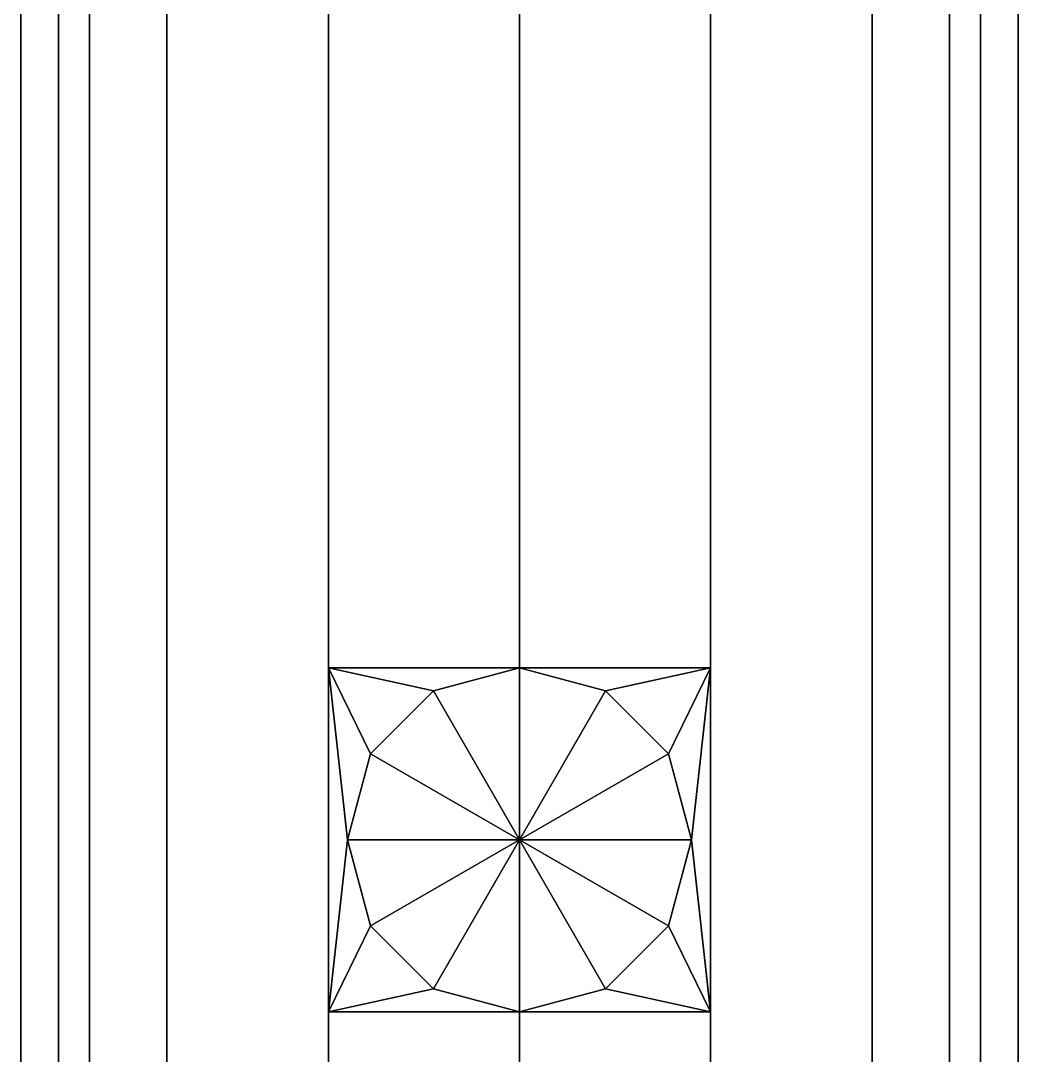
# Model space of a CAD drawing. Header units: millimetres. Extents: x -1.4 to 3, y -6.3 to 15.7.
# Drawn here: x -1.45 to 1.45, y -0.626 to 2.381 of the extents above; entities that cross this region are included whole.
import ezdxf

# ---------------------------------------------------------------- set-up
doc = ezdxf.new("R2010")
doc.units = ezdxf.units.MM

msp = doc.modelspace()

# ---------------------------------------------------------------- linework, layer by layer
for points in [[(-1.25, 5.7, 0.98), (-1.25, -5.7, 0.98), (-1.25, -5.7, 1.33), (-1.25, 5.7, 1.33)], [(-1.25, 5.6, 0.77), (-1.25, -5.6, 0.77), (-1.25, -5.7, 0.98), (-1.25, 5.7, 0.98)], [(1.25, -5.7, 0.98), (1.25, 5.7, 0.98), (1.25, 5.7, 1.33), (1.25, -5.7, 1.33)], [(1.25, -5.6, 0.77), (1.25, 5.6, 0.77), (1.25, 5.7, 0.98), (1.25, -5.7, 0.98)], [(-1.25, 5.37, 0.37), (-1.25, -5.37, 0.37), (-1.25, -5.37, 0.77), (-1.25, 5.37, 0.77)], [(1.25, -5.37, 0.37), (1.25, 5.37, 0.37), (1.25, 5.37, 0.77), (1.25, -5.37, 0.77)], [(-1.3396, 4.05, 2.3849), (-1.45, 4.05, 1.83), (-1.45, -5.6, 1.83), (-1.3396, -5.6, 2.3849)], [(-1.45, 4.05, 1.83), (-1.3396, 4.05, 1.2751), (-1.3396, -5.6, 1.2751), (-1.45, -5.6, 1.83)], [(-1.0253, 4.05, 2.8553), (-1.3396, 4.05, 2.3849), (-1.3396, -5.6, 2.3849), (-1.0253, -5.6, 2.8553)], [(-0.5549, 4.05, 3.1696), (-1.0253, 4.05, 2.8553), (-1.0253, -5.6, 2.8553), (-0.5549, -5.6, 3.1696)], [(0, 4.05, 3.28), (-0.5549, 4.05, 3.1696), (-0.5549, 0.5, 3.1696), (0, 0.5, 3.28)], [(0.5549, 4.05, 3.1696), (0, 4.05, 3.28), (0, 0.5, 3.28), (0.5549, 0.5, 3.1696)], [(1.0253, 4.05, 2.8553), (0.5549, 4.05, 3.1696), (0.5549, -5.6, 3.1696), (1.0253, -5.6, 2.8553)], [(1.3396, 4.05, 2.3849), (1.0253, 4.05, 2.8553), (1.0253, -5.6, 2.8553), (1.3396, -5.6, 2.3849)], [(1.45, 4.05, 1.83), (1.3396, 4.05, 2.3849), (1.3396, -5.6, 2.3849), (1.45, -5.6, 1.83)], [(1.3396, 4.05, 1.2751), (1.45, 4.05, 1.83), (1.45, -5.6, 1.83), (1.3396, -5.6, 1.2751)], [(-1.3396, 3.82, 1.2751), (-1.25, 3.82, 1.141), (-1.25, -5.6, 1.141), (-1.3396, -5.6, 1.2751)], [(1.25, 3.82, 1.141), (1.3396, 3.82, 1.2751), (1.3396, -5.6, 1.2751), (1.25, -5.6, 1.141)], [(0, 0.5, 3.28), (-0.5549, 0.5, 3.1696), (-0.25, 0.433, 3.28), (0, 0.5, 3.28)], [(-0.5549, 0.5, 3.1696), (-0.5549, 0.5, 3.1696), (-0.433, 0.25, 3.28), (-0.25, 0.433, 3.28)], [(-0.5549, 0.5, 3.1696), (-0.5, 0, 3.28), (-0.5, 0, 3.28), (-0.433, 0.25, 3.28)], [(-0.5549, 0.5, 3.1696), (-0.5549, -0.5, 3.1696), (-0.5, 0, 3.28), (-0.5549, 0.5, 3.1696)], [(0, 0.5, 3.28), (-0.25, 0.433, 3.28), (-0.25, 0.433, 3.7), (0, 0.5, 3.7)], [(0, 0.5, 3.7), (-0.25, 0.433, 3.7), (0, 0, 3.8)], [(0.5549, 0.5, 3.1696), (0, 0.5, 3.28), (0, 0.5, 3.28), (0.25, 0.433, 3.28)], [(0.25, 0.433, 3.28), (0, 0.5, 3.28), (0, 0.5, 3.7), (0.25, 0.433, 3.7)], [(0.25, 0.433, 3.7), (0, 0.5, 3.7), (0, 0, 3.8)], [(0.5549, 0.5, 3.1696), (0.5549, 0.5, 3.1696), (0.25, 0.433, 3.28), (0.433, 0.25, 3.28)], [(0.5, 0, 3.28), (0.5549, 0.5, 3.1696), (0.433, 0.25, 3.28), (0.5, 0, 3.28)], [(0.5549, -0.5, 3.1696), (0.5549, 0.5, 3.1696), (0.5549, 0.5, 3.1696), (0.5, 0, 3.28)], [(-0.25, 0.433, 3.28), (-0.433, 0.25, 3.28), (-0.433, 0.25, 3.7), (-0.25, 0.433, 3.7)], [(-0.25, 0.433, 3.7), (-0.433, 0.25, 3.7), (0, 0, 3.8)], [(0.433, 0.25, 3.7), (0.25, 0.433, 3.7), (0, 0, 3.8)], [(0.433, 0.25, 3.28), (0.25, 0.433, 3.28), (0.25, 0.433, 3.7), (0.433, 0.25, 3.7)], [(-0.433, 0.25, 3.28), (-0.5, 0, 3.28), (-0.5, 0, 3.7), (-0.433, 0.25, 3.7)], [(-0.433, 0.25, 3.7), (-0.5, 0, 3.7), (0, 0, 3.8)], [(0.5, 0, 3.7), (0.433, 0.25, 3.7), (0, 0, 3.8)], [(0.5, 0, 3.28), (0.433, 0.25, 3.28), (0.433, 0.25, 3.7), (0.5, 0, 3.7)], [(-0.5, 0, 3.28), (-0.5549, -0.5, 3.1696), (-0.433, -0.25, 3.28), (-0.5, 0, 3.28)], [(-0.5, 0, 3.28), (-0.433, -0.25, 3.28), (-0.433, -0.25, 3.7), (-0.5, 0, 3.7)], [(-0.5, 0, 3.7), (-0.433, -0.25, 3.7), (0, 0, 3.8)], [(-0.433, -0.25, 3.7), (-0.25, -0.433, 3.7), (0, 0, 3.8)], [(-0.25, -0.433, 3.7), (0, -0.5, 3.7), (0, 0, 3.8)], [(0, -0.5, 3.7), (0.25, -0.433, 3.7), (0, 0, 3.8)], [(0.25, -0.433, 3.7), (0.433, -0.25, 3.7), (0, 0, 3.8)], [(0.433, -0.25, 3.7), (0.5, 0, 3.7), (0, 0, 3.8)], [(0.5549, -0.5, 3.1696), (0.5, 0, 3.28), (0.5, 0, 3.28), (0.433, -0.25, 3.28)], [(0.433, -0.25, 3.28), (0.5, 0, 3.28), (0.5, 0, 3.7), (0.433, -0.25, 3.7)], [(-0.5549, -0.5, 3.1696), (-0.5549, -0.5, 3.1696), (-0.25, -0.433, 3.28), (-0.433, -0.25, 3.28)], [(-0.433, -0.25, 3.28), (-0.25, -0.433, 3.28), (-0.25, -0.433, 3.7), (-0.433, -0.25, 3.7)], [(0.5549, -0.5, 3.1696), (0.5549, -0.5, 3.1696), (0.433, -0.25, 3.28), (0.25, -0.433, 3.28)], [(0.25, -0.433, 3.28), (0.433, -0.25, 3.28), (0.433, -0.25, 3.7), (0.25, -0.433, 3.7)], [(-0.5549, -0.5, 3.1696), (0, -0.5, 3.28), (0, -0.5, 3.28), (-0.25, -0.433, 3.28)], [(-0.25, -0.433, 3.28), (0, -0.5, 3.28), (0, -0.5, 3.7), (-0.25, -0.433, 3.7)], [(0, -0.5, 3.28), (0.5549, -0.5, 3.1696), (0.25, -0.433, 3.28), (0, -0.5, 3.28)], [(0, -0.5, 3.28), (0.25, -0.433, 3.28), (0.25, -0.433, 3.7), (0, -0.5, 3.7)], [(0, -0.5, 3.28), (-0.5549, -0.5, 3.1696), (-0.5549, -5.6, 3.1696), (0, -5.6, 3.28)], [(0.5549, -0.5, 3.1696), (0, -0.5, 3.28), (0, -5.6, 3.28), (0.5549, -5.6, 3.1696)]]:
    msp.add_3dface(points)

doc.saveas('drawing.dxf')
